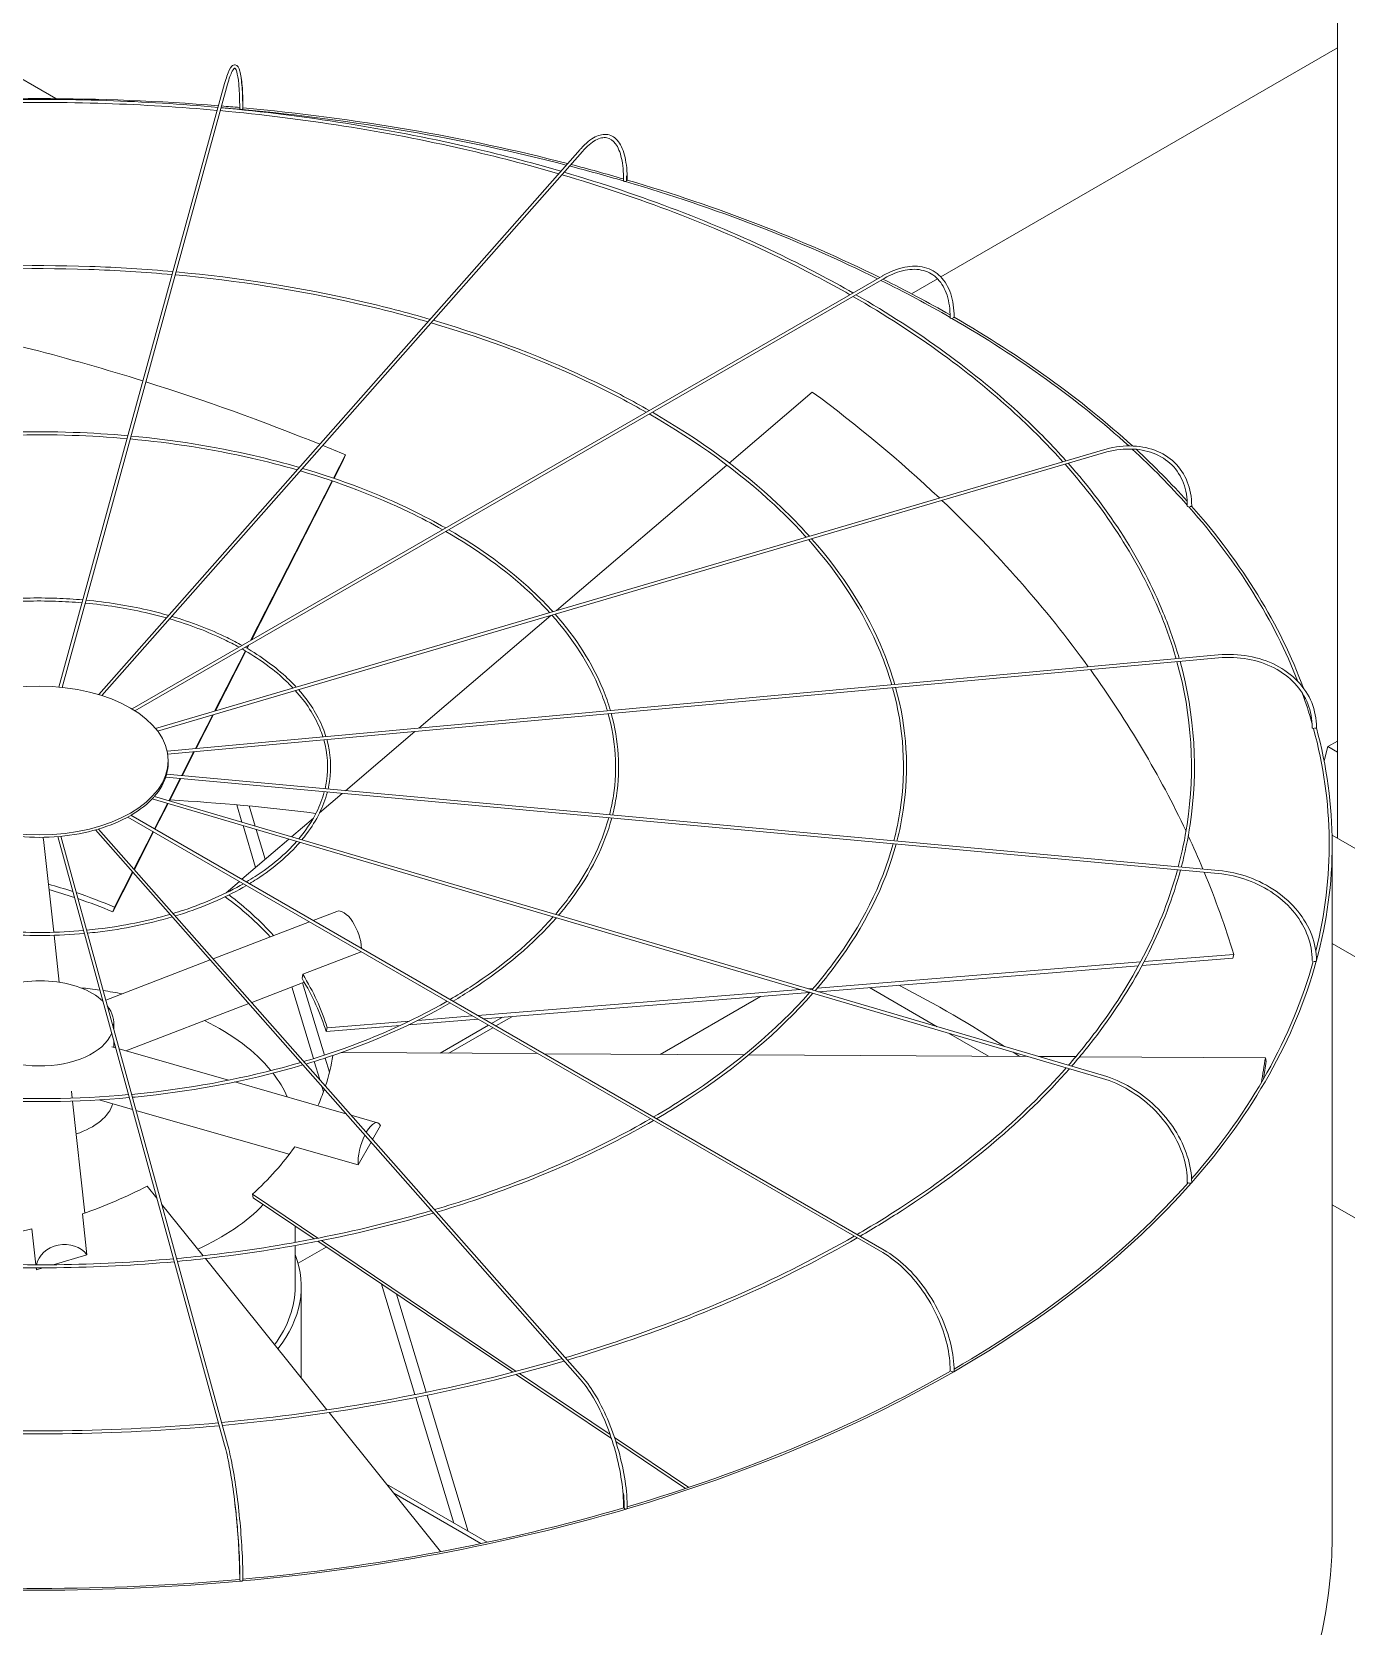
# Model space of a CAD drawing. Header units: millimetres. Extents: x -312439 to 477422, y -331570 to 212570.
# Drawn here: x 397637.7 to 397904.4, y 93885.8 to 94209.4 of the extents above; entities that cross this region are included whole.
import ezdxf

# ---------------------------------------------------------------- set-up
doc = ezdxf.new("R2010")
doc.units = ezdxf.units.MM

msp = doc.modelspace()

# ---------------------------------------------------------------- linework, layer by layer
at = {"color": 0, "linetype": 'Continuous', "lineweight": 0, "extrusion": (8.40036e-17, 0.816497, 0.57735)}
for p, q in [((397642.598, 94195.853), (397396.663, 94337.843)), ((397902.63, 94326.055), (397902.63, 94045.723)), ((397822.132, 94159.679), (397902.63, 94206.155)), ((397676.841, 94198.945), (397643.22, 94076.388)), ((397643.839, 94076.328), (397677.432, 94198.783)), ((397748.981, 94185.547), (397651.299, 94074.862)), ((397651.94, 94074.663), (397749.44, 94185.141)), ((397658.05, 94071.951), (397810.367, 94159.892)), ((397658.641, 94071.585), (397810.673, 94159.361)), ((397816.198, 94156.254), (397821.474, 94159.3)), ((397796.077, 94136.289), (397779.218, 94121.885)), ((397662.811, 94067.993), (397854.977, 94124.523)), ((397663.22, 94067.474), (397855.15, 94123.936)), ((397698.928, 94118.808), (397701.347, 94123.549)), ((397700.976, 94122.582), (397699.033, 94118.772)), ((397700.976, 94122.582), (397701.347, 94123.549)), ((397778.742, 94121.477), (397744.147, 94091.92)), ((397682.112, 94085.844), (397698.647, 94118.257)), ((397698.752, 94118.221), (397682.286, 94085.944)), ((397743.007, 94090.946), (397716.257, 94068.091)), ((397665.155, 94063.418), (397878.454, 94082.923)), ((397674.806, 94071.521), (397681.046, 94083.754)), ((397681.14, 94083.698), (397674.95, 94071.564)), ((397681.325, 94084.3), (397681.601, 94084.841)), ((397681.775, 94084.942), (397681.419, 94084.245)), ((397665.269, 94062.813), (397878.51, 94082.313)), ((397670.942, 94063.947), (397674.422, 94070.77)), ((397674.567, 94070.813), (397671.071, 94063.959)), ((397715.451, 94067.402), (397701.367, 94055.368)), ((397899.922, 94061.46), (397900.695, 94064.304)), ((397902.63, 94065.421), (397900.695, 94064.304)), ((397900.695, 94064.304), (397902.63, 94063.187)), ((397665.372, 94060.979), (397665.372, 94061.479)), ((397668.116, 94058.408), (397670.613, 94063.302)), ((397670.741, 94063.314), (397668.234, 94058.398)), ((397664.888, 94058.089), (397878.454, 94038.559)), ((397665.068, 94058.687), (397878.51, 94039.169)), ((397665.525, 94053.329), (397667.817, 94057.821)), ((397667.934, 94057.81), (397665.632, 94053.298)), ((397855.15, 93997.546), (397662.581, 94054.196)), ((397700.716, 94054.812), (397696.11, 94050.877)), ((397662.121, 94053.692), (397854.977, 93996.959)), ((397662.606, 94047.607), (397665.242, 94052.774)), ((397665.349, 94052.743), (397662.701, 94047.552)), ((397679.288, 94052.5), (397680.356, 94048.967)), ((397683.03, 94048.18), (397681.795, 94052.27)), ((397748.981, 93935.936), (397650.613, 94047.398)), ((397749.44, 93936.341), (397651.264, 94047.586)), ((397657.2, 94050.021), (397810.367, 93961.59)), ((397657.819, 94050.371), (397810.673, 93962.121)), ((397680.567, 94048.266), (397683.129, 94039.786)), ((397685.066, 94041.441), (397683.242, 94047.479)), ((397694.848, 94049.799), (397690.412, 94046.008)), ((397640.058, 94045.465), (397642.153, 94026.632)), ((397676.841, 93922.537), (397642.958, 94046.048)), ((397643.578, 94046.104), (397677.432, 93922.699)), ((397658.444, 94039.449), (397662.328, 94047.061)), ((397662.422, 94047.006), (397658.522, 94039.361)), ((397689.856, 94045.533), (397680.316, 94037.382)), ((398137.294, 93910.239), (397901.559, 94046.341)), ((397901.579, 93903.728), (397901.579, 94044.468)), ((397658.223, 94038.774), (397654.141, 94030.772)), ((397654.511, 94031.739), (397658.145, 94038.862)), ((397677.104, 94034.598), (397677.118, 94034.65)), ((397679.822, 94036.96), (397677.118, 94034.65)), ((397654.141, 94030.772), (397654.511, 94031.739)), ((397694.049, 94028.746), (397674.52, 94021.234)), ((397699.578, 94030.873), (397694.785, 94029.029)), ((397642.22, 94026.021), (397643.282, 94016.476)), ((397692.684, 94018.097), (397704.573, 94022.67)), ((397881.391, 94021.362), (397862.983, 94019.873)), ((397863.406, 94020.665), (397881.597, 94022.136)), ((397881.391, 94021.362), (397881.597, 94022.136)), ((397901.579, 94024.327), (398092.892, 93913.872)), ((397673.91, 94021), (397652.703, 94012.842)), ((397797.121, 94015.304), (397862.681, 94020.606)), ((397862.254, 94019.814), (397797.312, 94014.561)), ((397692.982, 94016.491), (397682.324, 94012.391)), ((397690.458, 94015.52), (397694.853, 94000.972)), ((397697.075, 94001.683), (397692.642, 94016.36)), ((397728.211, 94009.73), (397793.588, 94015.018)), ((397795.291, 94015.156), (397796.254, 94015.234)), ((397821.45, 94007.46), (397807.696, 94015.401)), ((397681.714, 94012.157), (397656.765, 94002.56)), ((397795.543, 94014.418), (397729.363, 94009.065)), ((397785.583, 94013.612), (397765.202, 94001.845)), ((397697.64, 94007.257), (397714.355, 94008.609)), ((397728.289, 94008.978), (397714.158, 94007.835)), ((397716.018, 94008.744), (397727.137, 94009.643)), ((397733.207, 94009.376), (397731.016, 94008.111)), ((397731.882, 94007.611), (397735.221, 94009.539)), ((397654.329, 94008.132), (397654.329, 94006.914)), ((397712.421, 94007.695), (397697.434, 94006.483)), ((397697.434, 94006.483), (397697.64, 94007.257)), ((397730.403, 94007.757), (397720.593, 94002.093)), ((397722.308, 94002.084), (397731.269, 94007.257)), ((397823.704, 94006.159), (397831.817, 94001.475)), ((397654.729, 94003.141), (397653.939, 94003.367)), ((397654.329, 94004.599), (397654.329, 94003.255)), ((397677.637, 93996.597), (397655.418, 94002.944)), ((397740.405, 94001.983), (397700.508, 94002.205)), ((397782.263, 94001.75), (397741.641, 94001.976)), ((397695.03, 94000.386), (397696.128, 93996.749)), ((397698.114, 93998.246), (397697.252, 94001.097)), ((397839.777, 94001.43), (397783.224, 94001.745)), ((397849.549, 94001.376), (397841.989, 94001.418)), ((397888.01, 94001.162), (397850.344, 94001.372)), ((397888.174, 94000.401), (397888.01, 94001.162)), ((397701.449, 93989.794), (397678.914, 93996.232)), ((397645.896, 93992.967), (397645.74, 93994.371)), ((397648.491, 93969.622), (397645.964, 93992.357)), ((397658.151, 93990.666), (397651.356, 93992.607)), ((397696.553, 93995.342), (397696.89, 93994.228)), ((397689.962, 93981.578), (397658.841, 93990.469)), ((397707.87, 93987.96), (397702.541, 93989.482)), ((397708.465, 93987.398), (397706.861, 93984.587)), ((397703.909, 93979.414), (397691.058, 93983.086)), ((397706.541, 93984.025), (397703.909, 93979.414)), ((397663.089, 93972.667), (397661.133, 93975.107)), ((397682.647, 93972.692), (397682.482, 93973.453)), ((397682.482, 93973.453), (397695.766, 93964.526)), ((397672.478, 93960.96), (397664.054, 93971.463)), ((397695.016, 93964.379), (397682.647, 93972.692)), ((398020.189, 93902.841), (397901.579, 93971.32)), ((397637.727, 93966.393), (397638.535, 93959.127)), ((397648.898, 93961.179), (397647.98, 93969.44)), ((397691.154, 93963.66), (397691.154, 93966.975)), ((397735.289, 93937.316), (397695.736, 93963.896)), ((397696.484, 93964.043), (397735.986, 93937.498)), ((397642.035, 93959.139), (397648.898, 93961.179)), ((397697.571, 93929.672), (397672.932, 93960.394)), ((397691.154, 93954.69), (397691.154, 93963.038)), ((397697.462, 93962.736), (397691.739, 93959.431)), ((397638.603, 93958.514), (397638.646, 93958.132)), ((397638.646, 93958.132), (397639.934, 93958.515)), ((397692.378, 93936.147), (397692.378, 93954.69)), ((397708.679, 93955.197), (397715.452, 93932.774)), ((397717.749, 93933.239), (397711.737, 93953.142)), ((397755.334, 93923.845), (397735.967, 93936.86)), ((397736.663, 93937.042), (397755.045, 93924.689)), ((397715.63, 93932.185), (397723.326, 93906.709)), ((397726.278, 93905.004), (397717.927, 93932.65)), ((397720.644, 93900.903), (397698.015, 93929.119)), ((397755.933, 93924.093), (397771.024, 93913.951)), ((397770.379, 93913.735), (397756.206, 93923.259)), ((397730.092, 93902.802), (397709.66, 93914.599)), ((397711.154, 93912.736), (397728.825, 93902.534))]:
    msp.add_line(p, q, dxfattribs=at)
at = {"color": 0, "linetype": 'Continuous', "lineweight": 0}
for centre, major_axis, ratio, start_param, end_param in [((397639.354, 94044.468), (-262.225, 0), 0.5773503, 4.5737285, 4.8518651), ((397639.354, 94044.468), (-261.613, 0), 0.5773503, 4.556469, 4.5713736), ((397639.354, 94044.468), (-262.225, 0), 0.5773503, 4.5571855, 4.5713361), ((397680.195, 94193.801), (0.306, -0.001), 0.5647458, 3.1415927, 4.5569919), ((397680.195, 94193.801), (0.306, -0.001), 0.5647458, 4.5569919, 6.1277883), ((397639.354, 94044.468), (-261.613, 0), 0.5773503, 4.2918428, 4.5551023), ((397680.242, 94193.975), (0.306, 0), 0.5773503, 5.7174869, 6.2831853), ((397639.354, 94044.468), (-262.225, 0), 0.5773503, 4.2917243, 4.5546375), ((397639.354, 94044.468), (-261.613, 0), 0.5773503, 4.242585, 4.2890574), ((397639.354, 94044.468), (-262.225, 0), 0.5773503, 4.2438111, 4.2889455), ((397758.085, 94179.189), (0.306, -0.003), 0.5659728, 3.1415927, 4.2460434), ((397758.085, 94179.189), (0.306, -0.003), 0.5659728, 4.2460434, 5.8168397), ((397639.354, 94044.468), (-261.613, 0), 0.5773503, 4.0051997, 4.2408431), ((397758.224, 94179.347), (0.306, 0), 0.5773503, 5.290332, 6.2831853), ((397639.354, 94044.468), (-262.225, 0), 0.5773503, 4.0050166, 4.2406095), ((397639.354, 94044.468), (-261.613, 0), 0.5773503, 3.9286416, 4.0018792), ((397639.354, 94044.468), (-262.225, 0), 0.5773503, 3.9309746, 4.001704), ((397824.342, 94151.396), (0.306, -0.004), 0.5683066, 3.1415927, 3.9346429), ((397824.342, 94151.396), (0.306, -0.004), 0.5683066, 3.9346429, 5.5054392), ((397639.354, 94044.468), (-261.613, 0), 0.5773503, 3.7066773, 3.9265771), ((397824.558, 94151.521), (-0.306, 0), 0.5773503, 1.8326303, 3.1415927), ((397639.354, 94044.468), (-262.225, 0), 0.5773503, 3.705131, 3.9265633), ((397639.724, 94002.752), (-236.033, 90.421), 0.5343599, 4.8289255, 5.0170065), ((397639.724, 94002.752), (-236.033, 90.421), 0.5343599, 4.6778989, 4.8264893), ((397639.559, 94002.56), (244.29, -64.884), 0.7560981, 0.9482496, 1.0897919), ((397639.724, 94002.752), (-236.033, 90.421), 0.5343599, 4.655659, 4.6753292), ((397639.354, 94044.468), (-261.613, 0), 0.5773503, 3.6151503, 3.7017035), ((397639.354, 94044.468), (-262.225, 0), 0.5773503, 3.6198551, 3.6998544), ((397639.559, 94002.56), (244.29, -64.884), 0.7560981, 0.7473423, 0.9452164), ((397872.48, 94113.143), (-0.306, 0.005), 0.5715189, 0, 0.4809344), ((397872.48, 94113.143), (-0.306, 0.005), 0.5715189, 0.4809344, 2.0517307), ((397639.354, 94044.468), (-261.613, 0), 0.5773503, 3.3623861, 3.6122993), ((397872.753, 94113.223), (-0.306, 0), 0.5773503, 1.5184711, 3.1415927), ((397639.354, 94044.468), (-262.225, 0), 0.5773503, 3.3525846, 3.6125039), ((397639.559, 94002.56), (244.29, -64.884), 0.7560981, 0.5676523, 0.7441319), ((397639.354, 94044.468), (-261.613, 0), 0.5773503, 3.3053341, 3.3466211), ((397897.788, 94068.173), (-0.306, 0.006), 0.5752952, 0, 0.1678974), ((397897.788, 94068.173), (-0.306, 0.006), 0.5752952, 0.1678974, 1.7386937), ((397639.354, 94044.468), (-261.613, 0), 0.5773503, 2.9976529, 3.2980059), ((397898.091, 94068.2), (-0.306, 0), 0.5773503, 1.2043118, 3.1415927), ((397639.354, 94044.468), (-262.225, 0), 0.5773503, 2.9856485, 3.2984345), ((397639.245, 94060.979), (-26.126, 0), 0.5773503, 2.9880814, 3.1415927), ((397639.245, 94060.979), (-26.126, 0), 0.5773503, 2.6739221, 2.9809447), ((397639.245, 94060.979), (-26.126, 0), 0.5773503, 2.3597628, 2.6667854), ((397639.354, 93903.228), (-261.613, 0), 0.5773503, 4.4965959, 4.611374), ((397639.245, 94060.979), (-26.126, 0), 0.5773503, 1.7314443, 2.0384669), ((397639.245, 94060.979), (-26.126, 0), 0.5773503, 2.0456036, 2.3526262), ((397639.245, 94060.979), (-26.126, 0), 0.5773503, 1.417285, 1.7243076), ((397634.565, 94044.854), (-5.494, -0.611), 0.8148193, 3.1415927, 3.239858), ((397639.559, 94002.56), (244.29, -64.884), 0.7560981, 0.5274276, 0.562586), ((397639.559, 94002.56), (244.29, -64.884), 0.7560981, 0.4379774, 0.5241031), ((397639.724, 94002.752), (56.639, -21.698), 0.5343599, 1.6636456, 1.7494756), ((397639.354, 94001.785), (-56.639, 21.698), 0.5343599, 4.7930664, 4.8825345), ((397639.724, 94002.752), (56.639, -21.698), 0.5343599, 1.5140664, 1.6514841), ((397639.559, 94002.56), (58.621, -15.57), 0.7560981, 1.0889957, 1.0897919), ((397639.354, 94001.785), (-56.639, 21.698), 0.5343599, 4.655659, 4.78086), ((397639.354, 94001.785), (58.621, -15.57), 0.7560981, 0.8715668, 1.0888975), ((397639.559, 94002.56), (58.621, -15.57), 0.7560981, 0.8588781, 1.0770864), ((397701.563, 94025.714), (-1.984, 5.159), 0.4527097, 4.0715694, 6.2831853), ((397639.354, 94044.468), (-261.613, 0), 0.5773503, 2.6753447, 2.9836943), ((397639.354, 94044.468), (-262.225, 0), 0.5773503, 2.6707914, 2.9843582), ((397897.788, 94020.889), (-0.306, 0.006), 0.5792658, 0, 1.4246091), ((397898.091, 94020.861), (-0.306, 0), 0.5773503, 0.8901525, 3.1415927), ((397639.354, 94008.132), (-14.976, 0), 0.5773503, 3.6916997, 5.4977871), ((397639.354, 93985.82), (-51.8, 0), 0.5773503, 4.4755897, 4.5522282), ((397639.354, 94001.785), (58.621, -15.57), 0.7560981, 0.4379774, 0.6726233), ((397639.559, 94002.56), (58.621, -15.57), 0.7560981, 0.4379774, 0.6748983), ((397639.354, 93903.228), (-261.613, 0), 0.5773503, 3.867145, 3.9833748), ((397639.354, 93985.82), (-51.8, 0), 0.5773503, 4.3841689, 4.46244), ((397639.354, 94008.132), (-14.976, 0), 0.5773503, 3.0357663, 3.5615783), ((397639.354, 93985.82), (-51.8, 0), 0.5773503, 3.5810046, 4.0125195), ((397639.354, 94008.132), (-14.976, 0), 0.5773503, 0.1968015, 2.9056449), ((397639.354, 93903.228), (-261.613, 0), 0.5773503, 3.8494737, 3.8569689), ((397639.189, 94002.546), (59.282, 12.821), 0.7719474, 5.8595474, 5.99043), ((397639.189, 94002.546), (247.048, 53.431), 0.7719474, 5.9775334, 6.0030301), ((397639.354, 94001.785), (247.048, 53.431), 0.7719474, 5.9850347, 6.0030301), ((397639.354, 93985.82), (-51.8, 0), 0.5773503, 3.3906549, 3.5616615), ((397639.189, 94002.546), (59.282, 12.821), 0.7719474, 5.7736505, 5.8452628), ((397639.354, 93993.225), (-14.976, 0), 0.5773503, 2.0838772, 2.9778132), ((397706.352, 93982.645), (1.518, 5.315), 0.3621096, 5.9116388, 7.2697762), ((397639.189, 94002.546), (59.282, 12.821), 0.7719474, 5.3512156, 5.5881365), ((397706.352, 93982.645), (1.518, 5.315), 0.3621096, 1.1204156, 2.3231422), ((397638.983, 94002.724), (-56.425, -22.248), 0.5660586, 1.5074553, 1.7443762), ((397639.354, 94044.468), (-262.225, 0), 0.5773503, 2.0421116, 2.6702774), ((397639.354, 94044.468), (-261.613, 0), 0.5773503, 2.358999, 2.669365), ((397872.48, 93975.919), (-0.306, 0.005), 0.5830421, 0, 1.1094484), ((397872.753, 93975.839), (-0.306, 0), 0.5773503, 0.5759933, 3.1415927), ((397639.354, 93985.82), (-51.8, 0), 0.5773503, 2.2375498, 2.6358707), ((397638.983, 94002.724), (-56.425, -22.248), 0.5660586, 1.0925617, 1.3294826), ((397644.142, 93958.716), (5.494, 0.611), 0.8148193, 0.440938, 2.9148909), ((397639.354, 93954.69), (-53.025, 0), 0.5773503, 2.7158894, 3.3569527), ((397644.142, 93958.716), (5.494, 0.611), 0.8148193, 3.0505707, 3.1356266), ((397639.354, 93954.69), (51.8, 0), 0.5773503, 5.8780508, 6.2831853), ((397639.354, 94044.468), (-261.613, 0), 0.5773503, 2.0437737, 2.355024), ((397824.342, 93937.665), (-0.306, 0.004), 0.5862544, 0, 0.7932918), ((397824.558, 93937.54), (-0.306, 0), 0.5773503, 0.261834, 3.1415927), ((397639.354, 94044.468), (-262.225, 0), 0.5773503, 1.7280308, 2.0415976), ((397639.354, 94044.468), (-261.613, 0), 0.5773503, 1.7289191, 2.0406845), ((397758.085, 93909.872), (-0.306, 0.003), 0.5885883, 0, 0.4763277), ((397758.224, 93909.715), (-0.306, 0), 0.5773503, 0, 3.1415927), ((397639.354, 93903.728), (262.225, 0), 0.5773503, 3.1415927, 5.4977871), ((397639.354, 93903.728), (262.225, 0), 0.5773503, 5.4977871, 6.2831853), ((397639.354, 94044.468), (-261.613, 0), 0.5773503, 1.41439, 1.726367), ((397680.195, 93895.261), (-0.306, 0.001), 0.5898153, 0, 0.1588369), ((397639.354, 94044.468), (-262.225, 0), 0.5773503, 1.4139544, 1.727034), ((397680.242, 93895.086), (-0.306, 0), 0.5773503, 0, 3.1415927)]:
    msp.add_ellipse(centre, major_axis=major_axis, ratio=ratio, start_param=start_param, end_param=end_param, dxfattribs=at)
msp.add_ellipse((397639.245, 94061.479), major_axis=(26.126, 0), ratio=0.5773503, dxfattribs=at)
for points, knots in [([(397680.549, 94193.975), (397680.549, 94195.679), (397680.497, 94197.196), (397680.294, 94199.714), (397680.145, 94200.714), (397679.743, 94202.136), (397679.518, 94202.651), (397678.732, 94202.766), (397678.484, 94202.619), (397677.933, 94202.033), (397677.625, 94201.379), (397677.146, 94199.997), (397676.993, 94199.499), (397676.841, 94198.945)], [4.712389, 4.712389, 4.712389, 4.712389, 5.0265482, 5.0265482, 5.3407075, 5.3407075, 5.6548668, 5.6548668, 5.8236028, 5.8236028, 6.1377621, 6.1377621, 6.2831853, 6.2831853, 6.2831853, 6.2831853]), ([(397677.432, 94198.783), (397677.75, 94199.944), (397678.07, 94200.835), (397678.626, 94201.916), (397678.875, 94202.066), (397678.902, 94202.066), (397679.106, 94201.917), (397679.459, 94200.752), (397679.603, 94199.902), (397679.814, 94197.659), (397679.876, 94196.229), (397679.889, 94194.34), (397679.889, 94194.073), (397679.888, 94193.802)], [0, 0, 0, 0, 0.3152669, 0.3152669, 0.6094726, 0.6094726, 0.9267406, 0.9267406, 1.2208373, 1.2208373, 1.5356304, 1.5356304, 1.5863402, 1.5863402, 1.5863402, 1.5863402]), ([(397680.167, 94200.111), (397680.176, 94200.051), (397680.185, 94199.989), (397680.337, 94198.902), (397680.431, 94197.598), (397680.494, 94195.361), (397680.503, 94194.601), (397680.501, 94193.8)], [1.10131175, 1.10131175, 1.10131175, 1.10131175, 1.12076762, 1.12076762, 1.43803566, 1.43803566, 1.5863026, 1.5863026, 1.5863026, 1.5863026]), ([(397675.503, 94194.065), (397668.008, 94194.743), (397660.456, 94195.211), (397636.228, 94196.026), (397619.47, 94195.556), (397602.988, 94194.065)], [5.342386, 5.342386, 5.342386, 5.342386, 5.43953692, 5.43953692, 5.65318828, 5.65318828, 5.65318828, 5.65318828]), ([(397675.338, 94193.465), (397667.82, 94194.143), (397660.244, 94194.609), (397636.126, 94195.408), (397619.503, 94194.939), (397603.153, 94193.465)], [5.34285963, 5.34285963, 5.34285963, 5.34285963, 5.44045758, 5.44045758, 5.65271466, 5.65271466, 5.65271466, 5.65271466]), ([(397744.617, 94180.602), (397738.34, 94182.431), (397731.919, 94184.097), (397709.469, 94189.231), (397692.862, 94191.858), (397675.958, 94193.409)], [5.03043397, 5.03043397, 5.03043397, 5.03043397, 5.12064091, 5.12064091, 5.34017784, 5.34017784, 5.34017784, 5.34017784]), ([(397745.065, 94181.11), (397738.777, 94182.948), (397732.346, 94184.622), (397709.807, 94189.796), (397693.114, 94192.445), (397676.122, 94194.009)], [5.02911205, 5.02911205, 5.02911205, 5.02911205, 5.11935362, 5.11935362, 5.33970837, 5.33970837, 5.33970837, 5.33970837]), ([(397758.53, 94179.347), (397758.53, 94181.062), (397758.379, 94182.611), (397757.783, 94185.237), (397757.338, 94186.315), (397756.157, 94187.9), (397755.408, 94188.406), (397753.768, 94188.69), (397752.909, 94188.517), (397751.095, 94187.597), (397750.131, 94186.811), (397749.107, 94185.688), (397749.044, 94185.618), (397748.981, 94185.547)], [4.712389, 4.712389, 4.712389, 4.712389, 5.0265482, 5.0265482, 5.3407075, 5.3407075, 5.6548668, 5.6548668, 5.9484515, 5.9484515, 6.2626108, 6.2626108, 6.2831853, 6.2831853, 6.2831853, 6.2831853]), ([(397749.44, 94185.141), (397750.354, 94186.177), (397751.262, 94186.943), (397752.945, 94187.865), (397753.711, 94188.021), (397755.052, 94187.786), (397755.65, 94187.392), (397756.677, 94185.994), (397757.093, 94184.989), (397757.645, 94182.486), (397757.785, 94180.995), (397757.779, 94179.288), (397757.779, 94179.24), (397757.778, 94179.192)], [0, 0, 0, 0, 0.3146448, 0.3146448, 0.6289116, 0.6289116, 0.9461796, 0.9461796, 1.2634477, 1.2634477, 1.5772832, 1.5772832, 1.5863402, 1.5863402, 1.5863402, 1.5863402]), ([(397803.718, 94156.053), (397799.115, 94158.682), (397794.323, 94161.2), (397775.825, 94170.14), (397761.002, 94175.792), (397745.267, 94180.412)], [4.71777189, 4.71777189, 4.71777189, 4.71777189, 4.80086127, 4.80086127, 5.02732174, 5.02732174, 5.02732174, 5.02732174]), ([(397804.332, 94156.407), (397799.717, 94159.053), (397794.913, 94161.587), (397776.363, 94170.583), (397761.497, 94176.27), (397745.714, 94180.919)], [4.71590946, 4.71590946, 4.71590946, 4.71590946, 4.79913358, 4.79913358, 5.02600568, 5.02600568, 5.02600568, 5.02600568]), ([(397758.382, 94180.201), (397758.387, 94179.997), (397758.39, 94179.79), (397758.392, 94179.451), (397758.392, 94179.32), (397758.391, 94179.188)], [7.805980691, 7.805980691, 7.805980691, 7.805980691, 7.845140151, 7.845140151, 7.869416781, 7.869416781, 7.869416781, 7.869416781]), ([(397666.36, 94160.737), (397660.776, 94161.24), (397655.15, 94161.588), (397637.033, 94162.199), (397624.479, 94161.85), (397612.131, 94160.737)], [5.34296141, 5.34296141, 5.34296141, 5.34296141, 5.43938168, 5.43938168, 5.65261288, 5.65261288, 5.65261288, 5.65261288]), ([(397666.195, 94160.137), (397660.588, 94160.64), (397654.939, 94160.986), (397636.93, 94161.581), (397624.512, 94161.233), (397612.296, 94160.137)], [5.34359392, 5.34359392, 5.34359392, 5.34359392, 5.44060854, 5.44060854, 5.65198037, 5.65198037, 5.65198037, 5.65198037]), ([(397718.532, 94151.045), (397713.869, 94152.405), (397709.101, 94153.645), (397692.25, 94157.516), (397679.727, 94159.505), (397666.979, 94160.681)], [5.03001504, 5.03001504, 5.03001504, 5.03001504, 5.11913743, 5.11913743, 5.33939405, 5.33939405, 5.33939405, 5.33939405]), ([(397824.865, 94151.521), (397824.865, 94153.247), (397824.628, 94154.842), (397823.695, 94157.621), (397822.996, 94158.805), (397821.198, 94160.625), (397820.099, 94161.261), (397817.631, 94161.912), (397816.265, 94161.929), (397813.4, 94161.36), (397811.901, 94160.772), (397810.393, 94159.907), (397810.38, 94159.899), (397810.367, 94159.892)], [3.1415927, 3.1415927, 3.1415927, 3.1415927, 3.4557519, 3.4557519, 3.7699112, 3.7699112, 4.0826965, 4.0826965, 4.3954482, 4.3954482, 4.7096075, 4.7096075, 4.712389, 4.712389, 4.712389, 4.712389]), ([(397810.673, 94159.361), (397812.111, 94160.191), (397813.542, 94160.752), (397816.242, 94161.287), (397817.508, 94161.262), (397819.76, 94160.648), (397820.746, 94160.061), (397822.369, 94158.367), (397823.005, 94157.259), (397823.85, 94154.611), (397824.058, 94153.074), (397824.036, 94151.4)], [1.5707963, 1.5707963, 1.5707963, 1.5707963, 1.8880644, 1.8880644, 2.2053324, 2.2053324, 2.5226004, 2.5226004, 2.8398685, 2.8398685, 3.1571365, 3.1571365, 3.1571365, 3.1571365]), ([(397718.084, 94150.537), (397713.431, 94151.889), (397708.673, 94153.12), (397691.912, 94156.951), (397679.475, 94158.918), (397666.815, 94160.081)], [5.03177949, 5.03177949, 5.03177949, 5.03177949, 5.12085286, 5.12085286, 5.34001919, 5.34001919, 5.34001919, 5.34001919]), ([(397846.91, 94122.15), (397844.173, 94125.203), (397841.234, 94128.196), (397828.553, 94140.031), (397817.195, 94148.299), (397804.332, 94155.7)], [4.40451603, 4.40451603, 4.40451603, 4.40451603, 4.48100319, 4.48100319, 4.71406654, 4.71406654, 4.71406654, 4.71406654]), ([(397847.56, 94122.341), (397844.828, 94125.403), (397841.894, 94128.405), (397829.204, 94140.3), (397817.828, 94148.614), (397804.945, 94156.054)], [4.40270972, 4.40270972, 4.40270972, 4.40270972, 4.47899466, 4.47899466, 4.71221436, 4.71221436, 4.71221436, 4.71221436]), ([(397763.008, 94132.549), (397759.604, 94134.496), (397756.062, 94136.362), (397742.202, 94143.088), (397731.036, 94147.361), (397719.181, 94150.855)], [4.71715813, 4.71715813, 4.71715813, 4.71715813, 4.79884427, 4.79884427, 5.02587671, 5.02587671, 5.02587671, 5.02587671]), ([(397762.394, 94132.194), (397759.001, 94134.125), (397755.472, 94135.976), (397741.664, 94142.645), (397730.541, 94146.884), (397718.734, 94150.348)], [4.7196458, 4.7196458, 4.7196458, 4.7196458, 4.80114658, 4.80114658, 5.02763075, 5.02763075, 5.02763075, 5.02763075]), ([(397794.842, 94106.833), (397792.832, 94109.064), (397790.677, 94111.252), (397781.21, 94120.08), (397772.676, 94126.287), (397763.009, 94131.843)], [4.40671458, 4.40671458, 4.40671458, 4.40671458, 4.48133637, 4.48133637, 4.71470569, 4.71470569, 4.71470569, 4.71470569]), ([(397795.494, 94107.025), (397793.487, 94109.264), (397791.337, 94111.46), (397781.862, 94120.35), (397773.309, 94126.602), (397763.622, 94132.196)], [4.40429576, 4.40429576, 4.40429576, 4.40429576, 4.47865981, 4.47865981, 4.7122362, 4.7122362, 4.7122362, 4.7122362]), ([(397657.22, 94127.42), (397653.546, 94127.749), (397649.846, 94127.977), (397637.836, 94128.384), (397629.486, 94128.155), (397621.271, 94127.42)], [5.34408303, 5.34408303, 5.34408303, 5.34408303, 5.43906993, 5.43906993, 5.65149126, 5.65149126, 5.65149126, 5.65149126]), ([(397657.055, 94126.82), (397653.358, 94127.149), (397649.634, 94127.375), (397637.734, 94127.766), (397629.519, 94127.538), (397621.435, 94126.82)], [5.34503474, 5.34503474, 5.34503474, 5.34503474, 5.44090812, 5.44090812, 5.65053954, 5.65053954, 5.65053954, 5.65053954]), ([(397691.559, 94120.481), (397688.528, 94121.356), (397685.431, 94122.154), (397674.356, 94124.682), (397666.09, 94125.989), (397657.675, 94126.764)], [5.03439168, 5.03439168, 5.03439168, 5.03439168, 5.12127422, 5.12127422, 5.3396756, 5.3396756, 5.3396756, 5.3396756]), ([(397692.007, 94120.989), (397688.966, 94121.872), (397685.858, 94122.679), (397674.694, 94125.247), (397666.342, 94126.576), (397657.839, 94127.364)], [5.03173968, 5.03173968, 5.03173968, 5.03173968, 5.11870396, 5.11870396, 5.33874043, 5.33874043, 5.33874043, 5.33874043]), ([(397873.06, 94113.223), (397873.06, 94114.955), (397872.76, 94116.605), (397871.584, 94119.575), (397870.708, 94120.894), (397868.467, 94123.061), (397867.104, 94123.909), (397864.032, 94125.05), (397862.326, 94125.344), (397858.737, 94125.357), (397856.856, 94125.076), (397854.977, 94124.523)], [4.712389, 4.712389, 4.712389, 4.712389, 5.0265482, 5.0265482, 5.3407075, 5.3407075, 5.6548668, 5.6548668, 5.969026, 5.969026, 6.2831853, 6.2831853, 6.2831853, 6.2831853]), ([(397870.532, 94082.198), (397869.646, 94085.317), (397868.571, 94088.418), (397862.999, 94102.008), (397856.503, 94112.218), (397848.01, 94121.835)], [4.08953528, 4.08953528, 4.08953528, 4.08953528, 4.15944113, 4.15944113, 4.39851052, 4.39851052, 4.39851052, 4.39851052]), ([(397855.15, 94123.936), (397856.966, 94124.47), (397858.779, 94124.737), (397862.213, 94124.714), (397863.835, 94124.424), (397866.727, 94123.324), (397867.998, 94122.514), (397870.072, 94120.456), (397870.877, 94119.207), (397871.942, 94116.384), (397872.202, 94114.809), (397872.174, 94113.148)], [0, 0, 0, 0, 0.317268, 0.317268, 0.6345361, 0.6345361, 0.9518041, 0.9518041, 1.2690722, 1.2690722, 1.5863402, 1.5863402, 1.5863402, 1.5863402]), ([(397721.079, 94108.341), (397718.894, 94109.576), (397716.625, 94110.761), (397707.505, 94115.16), (397700.085, 94117.985), (397692.209, 94120.292)], [4.72327264, 4.72327264, 4.72327264, 4.72327264, 4.80171455, 4.80171455, 5.02817129, 5.02817129, 5.02817129, 5.02817129]), ([(397721.694, 94108.696), (397719.497, 94109.947), (397717.215, 94111.147), (397708.043, 94115.603), (397700.58, 94118.462), (397692.656, 94120.799)], [4.71952861, 4.71952861, 4.71952861, 4.71952861, 4.7982649, 4.7982649, 5.02554265, 5.02554265, 5.02554265, 5.02554265]), ([(397869.911, 94082.141), (397869.024, 94085.25), (397867.947, 94088.341), (397862.369, 94101.878), (397855.867, 94112.054), (397847.361, 94121.644)], [4.09036759, 4.09036759, 4.09036759, 4.09036759, 4.16055829, 4.16055829, 4.40029723, 4.40029723, 4.40029723, 4.40029723]), ([(397742.782, 94091.518), (397741.496, 94092.93), (397740.123, 94094.316), (397733.871, 94100.139), (397728.162, 94104.283), (397721.696, 94107.99)], [4.41096312, 4.41096312, 4.41096312, 4.41096312, 4.4820009, 4.4820009, 4.71586354, 4.71586354, 4.71586354, 4.71586354]), ([(397743.435, 94091.71), (397742.152, 94093.131), (397740.784, 94094.525), (397734.522, 94100.408), (397728.795, 94104.597), (397722.309, 94108.344)], [4.40730528, 4.40730528, 4.40730528, 4.40730528, 4.47799052, 4.47799052, 4.71216027, 4.71216027, 4.71216027, 4.71216027]), ([(397812.2, 94076.864), (397811.545, 94079.126), (397810.757, 94081.375), (397806.592, 94091.474), (397801.699, 94099.121), (397795.295, 94106.328)], [4.09258463, 4.09258463, 4.09258463, 4.09258463, 4.16074385, 4.16074385, 4.40108815, 4.40108815, 4.40108815, 4.40108815]), ([(397812.821, 94076.921), (397812.168, 94079.193), (397811.382, 94081.452), (397807.222, 94091.604), (397802.334, 94099.286), (397795.944, 94106.519)], [4.09145544, 4.09145544, 4.09145544, 4.09145544, 4.15925512, 4.15925512, 4.39870409, 4.39870409, 4.39870409, 4.39870409]), ([(397648.08, 94094.103), (397646.317, 94094.257), (397644.542, 94094.365), (397638.64, 94094.569), (397634.493, 94094.46), (397630.411, 94094.103)], [5.34742678, 5.34742678, 5.34742678, 5.34742678, 5.43812478, 5.43812478, 5.64814751, 5.64814751, 5.64814751, 5.64814751]), ([(397647.915, 94093.503), (397646.129, 94093.657), (397644.33, 94093.763), (397638.538, 94093.951), (397634.526, 94093.844), (397630.575, 94093.503)], [5.34934775, 5.34934775, 5.34934775, 5.34934775, 5.44178794, 5.44178794, 5.64622654, 5.64622654, 5.64622654, 5.64622654]), ([(397665.033, 94090.424), (397663.625, 94090.822), (397662.188, 94091.188), (397656.801, 94092.413), (397652.705, 94093.061), (397648.535, 94093.447)], [5.04221465, 5.04221465, 5.04221465, 5.04221465, 5.12251796, 5.12251796, 5.33864709, 5.33864709, 5.33864709, 5.33864709]), ([(397665.482, 94090.933), (397664.063, 94091.34), (397662.616, 94091.713), (397657.139, 94092.978), (397652.957, 94093.648), (397648.7, 94094.047)], [5.03687901, 5.03687901, 5.03687901, 5.03687901, 5.11739529, 5.11739529, 5.33679188, 5.33679188, 5.33679188, 5.33679188]), ([(397679.761, 94084.486), (397678.786, 94085.025), (397677.778, 94085.545), (397673.347, 94087.675), (397669.63, 94089.085), (397665.684, 94090.237)], [4.73414686, 4.73414686, 4.73414686, 4.73414686, 4.80339703, 4.80339703, 5.02979007, 5.02979007, 5.02979007, 5.02979007]), ([(397680.379, 94084.843), (397679.391, 94085.398), (397678.369, 94085.932), (397673.885, 94088.118), (397670.125, 94089.563), (397666.132, 94090.744)], [4.72658474, 4.72658474, 4.72658474, 4.72658474, 4.79652126, 4.79652126, 5.0245472, 5.0245472, 5.0245472, 5.0245472]), ([(397754.491, 94071.587), (397754.069, 94073.005), (397753.569, 94074.416), (397750.817, 94081.079), (397747.535, 94086.194), (397743.237, 94091.013)], [4.09685918, 4.09685918, 4.09685918, 4.09685918, 4.16111414, 4.16111414, 4.40251946, 4.40251946, 4.40251946, 4.40251946]), ([(397755.112, 94071.644), (397754.692, 94073.072), (397754.194, 94074.493), (397751.447, 94081.209), (397748.171, 94086.358), (397743.886, 94091.204)], [4.09510983, 4.09510983, 4.09510983, 4.09510983, 4.15888353, 4.15888353, 4.39893942, 4.39893942, 4.39893942, 4.39893942]), ([(397690.716, 94076.202), (397690.158, 94076.796), (397689.569, 94077.38), (397686.531, 94080.197), (397683.649, 94082.278), (397680.382, 94084.138)], [4.42373247, 4.42373247, 4.42373247, 4.42373247, 4.48397953, 4.48397953, 4.71933502, 4.71933502, 4.71933502, 4.71933502]), ([(397691.373, 94076.395), (397690.817, 94076.997), (397690.231, 94077.589), (397687.182, 94080.467), (397684.282, 94082.593), (397680.996, 94084.492)], [4.41624247, 4.41624247, 4.41624247, 4.41624247, 4.47598634, 4.47598634, 4.71193426, 4.71193426, 4.71193426, 4.71193426]), ([(397898.397, 94068.2), (397898.397, 94069.937), (397898.064, 94071.644), (397896.765, 94074.831), (397895.8, 94076.308), (397893.335, 94078.887), (397891.837, 94079.988), (397888.457, 94081.709), (397886.576, 94082.329), (397882.614, 94083.031), (397880.534, 94083.113), (397878.454, 94082.923)], [4.712389, 4.712389, 4.712389, 4.712389, 5.0265482, 5.0265482, 5.3407075, 5.3407075, 5.6548668, 5.6548668, 5.969026, 5.969026, 6.2831853, 6.2831853, 6.2831853, 6.2831853]), ([(397870.343, 94039.916), (397871.098, 94042.772), (397871.695, 94045.642), (397873.796, 94059.52), (397873.106, 94070.636), (397870.08, 94081.542)], [3.77541609, 3.77541609, 3.77541609, 3.77541609, 3.83978539, 3.83978539, 4.08585643, 4.08585643, 4.08585643, 4.08585643]), ([(397870.961, 94039.86), (397871.715, 94042.723), (397872.31, 94045.6), (397874.407, 94059.516), (397873.718, 94070.666), (397870.7, 94081.598)], [3.77616248, 3.77616248, 3.77616248, 3.77616248, 3.84020832, 3.84020832, 4.08505688, 4.08505688, 4.08505688, 4.08505688]), ([(397878.51, 94082.313), (397880.525, 94082.497), (397882.54, 94082.415), (397886.363, 94081.726), (397888.172, 94081.121), (397891.403, 94079.45), (397892.825, 94078.385), (397895.144, 94075.906), (397896.041, 94074.493), (397897.226, 94071.454), (397897.513, 94069.83), (397897.482, 94068.179)], [6.2831853, 6.2831853, 6.2831853, 6.2831853, 6.6004533, 6.6004533, 6.9177214, 6.9177214, 7.2349894, 7.2349894, 7.5522575, 7.5522575, 7.8695255, 7.8695255, 7.8695255, 7.8695255]), ([(397696.775, 94066.309), (397696.591, 94066.885), (397696.38, 94067.458), (397695.041, 94070.683), (397693.371, 94073.266), (397691.178, 94075.699)], [4.10975269, 4.10975269, 4.10975269, 4.10975269, 4.16221832, 4.16221832, 4.40682155, 4.40682155, 4.40682155, 4.40682155]), ([(397697.399, 94066.366), (397697.216, 94066.952), (397697.006, 94067.534), (397695.671, 94070.814), (397694.007, 94073.431), (397691.828, 94075.89)], [4.10592526, 4.10592526, 4.10592526, 4.10592526, 4.15777238, 4.15777238, 4.39963811, 4.39963811, 4.39963811, 4.39963811]), ([(397812.638, 94045.193), (397813.18, 94047.267), (397813.609, 94049.35), (397815.179, 94059.709), (397814.656, 94068.066), (397812.37, 94076.265)], [3.77736844, 3.77736844, 3.77736844, 3.77736844, 3.83971259, 3.83971259, 4.08656564, 4.08656564, 4.08656564, 4.08656564]), ([(397813.256, 94045.136), (397813.796, 94047.217), (397814.224, 94049.308), (397815.79, 94059.705), (397815.268, 94068.096), (397812.99, 94076.321)], [3.77834287, 3.77834287, 3.77834287, 3.77834287, 3.84027623, 3.84027623, 4.08549455, 4.08549455, 4.08549455, 4.08549455]), ([(397754.93, 94050.47), (397755.259, 94051.765), (397755.523, 94053.065), (397756.561, 94059.906), (397756.206, 94065.5), (397754.664, 94070.988)], [3.78111281, 3.78111281, 3.78111281, 3.78111281, 3.83956511, 3.83956511, 4.08781837, 4.08781837, 4.08781837, 4.08781837]), ([(397755.547, 94050.414), (397755.875, 94051.716), (397756.138, 94053.023), (397757.172, 94059.901), (397756.818, 94065.53), (397755.284, 94071.044)], [3.78251471, 3.78251471, 3.78251471, 3.78251471, 3.8404098, 3.8404098, 4.0861992, 4.0861992, 4.0861992, 4.0861992]), ([(397697.216, 94055.748), (397697.337, 94056.263), (397697.437, 94056.781), (397697.944, 94060.102), (397697.756, 94062.933), (397696.957, 94065.711)], [3.79241111, 3.79241111, 3.79241111, 3.79241111, 3.83910744, 3.83910744, 4.09159713, 4.09159713, 4.09159713, 4.09159713]), ([(397697.832, 94055.691), (397697.952, 94056.214), (397698.052, 94056.739), (397698.554, 94060.097), (397698.368, 94062.963), (397697.577, 94065.768)], [3.79485754, 3.79485754, 3.79485754, 3.79485754, 3.8407928, 3.8407928, 4.08828416, 4.08828416, 4.08828416, 4.08828416]), ([(397691.884, 94045.575), (397692.265, 94046.027), (397692.628, 94046.484), (397694.938, 94049.569), (397696.315, 94052.333), (397697.065, 94055.146)], [3.47410339, 3.47410339, 3.47410339, 3.47410339, 3.51894345, 3.51894345, 3.77424927, 3.77424927, 3.77424927, 3.77424927]), ([(397692.524, 94045.387), (397692.868, 94045.801), (397693.197, 94046.22), (397695.515, 94049.334), (397696.923, 94052.181), (397697.684, 94055.09)], [3.48078418, 3.48078418, 3.48078418, 3.48078418, 3.52099532, 3.52099532, 3.77722211, 3.77722211, 3.77722211, 3.77722211]), ([(397743.946, 94030.26), (397744.892, 94031.357), (397745.786, 94032.468), (397750.518, 94038.797), (397753.26, 94044.28), (397754.772, 94049.869)], [3.46491265, 3.46491265, 3.46491265, 3.46491265, 3.51947788, 3.51947788, 3.77207122, 3.77207122, 3.77207122, 3.77207122]), ([(397744.59, 94030.07), (397745.497, 94031.13), (397746.355, 94032.204), (397751.096, 94038.562), (397753.869, 94044.129), (397755.391, 94049.813)], [3.46836695, 3.46836695, 3.46836695, 3.46836695, 3.52050672, 3.52050672, 3.77360482, 3.77360482, 3.77360482, 3.77360482]), ([(397681.26, 94036.838), (397681.855, 94037.192), (397682.438, 94037.553), (397686.339, 94040.084), (397689.183, 94042.493), (397691.445, 94045.066)], [3.15594616, 3.15594616, 3.15594616, 3.15594616, 3.1998122, 3.1998122, 3.45718678, 3.45718678, 3.45718678, 3.45718678]), ([(397681.867, 94036.487), (397682.371, 94036.792), (397682.867, 94037.101), (397686.812, 94039.663), (397689.759, 94042.177), (397692.092, 94044.876)], [3.16311142, 3.16311142, 3.16311142, 3.16311142, 3.20013863, 3.20013863, 3.46418527, 3.46418527, 3.46418527, 3.46418527]), ([(397796.005, 94014.946), (397797.518, 94016.686), (397798.944, 94018.452), (397806.098, 94028.025), (397810.205, 94036.228), (397812.478, 94044.593)], [3.46185589, 3.46185589, 3.46185589, 3.46185589, 3.51965328, 3.51965328, 3.77134922, 3.77134922, 3.77134922, 3.77134922]), ([(397796.651, 94014.756), (397798.123, 94016.46), (397799.513, 94018.188), (397806.676, 94027.79), (397810.814, 94036.076), (397813.098, 94044.536)], [3.46418406, 3.46418406, 3.46418406, 3.46418406, 3.52033986, 3.52033986, 3.7723822, 3.7723822, 3.7723822, 3.7723822]), ([(397848.055, 93999.634), (397850.139, 94002.021), (397852.099, 94004.444), (397861.675, 94017.26), (397867.146, 94028.18), (397870.182, 94039.316)], [3.46025293, 3.46025293, 3.46025293, 3.46025293, 3.51974047, 3.51974047, 3.77090484, 3.77090484, 3.77090484, 3.77090484]), ([(397848.702, 93999.443), (397850.745, 94001.794), (397852.669, 94004.18), (397862.253, 94017.025), (397867.755, 94028.028), (397870.801, 94039.259)], [3.4620089, 3.4620089, 3.4620089, 3.4620089, 3.52025567, 3.52025567, 3.77168417, 3.77168417, 3.77168417, 3.77168417]), ([(397878.454, 94038.559), (397880.47, 94038.375), (397882.486, 94037.924), (397886.317, 94036.534), (397888.131, 94035.595), (397891.375, 94033.325), (397892.804, 94031.994), (397895.135, 94029.076), (397896.036, 94027.489), (397897.225, 94024.221), (397897.513, 94022.54), (397897.482, 94020.895)], [0, 0, 0, 0, 0.317268, 0.317268, 0.6345361, 0.6345361, 0.9518041, 0.9518041, 1.2690722, 1.2690722, 1.5863402, 1.5863402, 1.5863402, 1.5863402]), ([(397898.397, 94020.861), (397898.397, 94022.597), (397898.064, 94024.362), (397896.771, 94027.772), (397895.81, 94029.418), (397893.357, 94032.432), (397891.866, 94033.801), (397888.498, 94036.132), (397886.623, 94037.093), (397882.668, 94038.517), (397880.589, 94038.979), (397878.51, 94039.169)], [4.712389, 4.712389, 4.712389, 4.712389, 5.0265482, 5.0265482, 5.3407075, 5.3407075, 5.6548668, 5.6548668, 5.969026, 5.969026, 6.2831853, 6.2831853, 6.2831853, 6.2831853]), ([(397666.396, 94030.44), (397667.136, 94030.663), (397667.868, 94030.895), (397672.993, 94032.607), (397677.059, 94034.41), (397680.651, 94036.482)], [2.837842, 2.837842, 2.837842, 2.837842, 2.88061564, 2.88061564, 3.14113288, 3.14113288, 3.14113288, 3.14113288]), ([(397666.841, 94029.935), (397667.473, 94030.128), (397668.099, 94030.328), (397673.307, 94032.062), (397677.538, 94033.948), (397681.263, 94036.129)], [2.84298262, 2.84298262, 2.84298262, 2.84298262, 2.8793398, 2.8793398, 3.14846238, 3.14846238, 3.14846238, 3.14846238]), ([(397648.807, 94027.044), (397649.602, 94027.12), (397650.395, 94027.205), (397656.236, 94027.906), (397661.148, 94028.901), (397665.748, 94030.247)], [2.52003494, 2.52003494, 2.52003494, 2.52003494, 2.56128493, 2.56128493, 2.82541727, 2.82541727, 2.82541727, 2.82541727]), ([(397648.972, 94026.444), (397649.685, 94026.513), (397650.397, 94026.59), (397656.344, 94027.294), (397661.436, 94028.329), (397666.196, 94029.74)], [2.52186126, 2.52186126, 2.52186126, 2.52186126, 2.55867334, 2.55867334, 2.83065097, 2.83065097, 2.83065097, 2.83065097]), ([(397722.575, 94012.984), (397723.974, 94013.804), (397725.336, 94014.644), (397733.304, 94019.814), (397738.979, 94024.617), (397743.503, 94029.752)], [3.14877196, 3.14877196, 3.14877196, 3.14877196, 3.19991213, 3.19991213, 3.45646828, 3.45646828, 3.45646828, 3.45646828]), ([(397723.185, 94012.632), (397724.491, 94013.403), (397725.765, 94014.192), (397733.777, 94019.392), (397739.556, 94024.301), (397744.15, 94029.561)], [3.15241617, 3.15241617, 3.15241617, 3.15241617, 3.2000755, 3.2000755, 3.46000178, 3.46000178, 3.46000178, 3.46000178]), ([(397630.138, 94026.386), (397630.854, 94026.322), (397631.572, 94026.265), (397637.626, 94025.85), (397643.045, 94025.907), (397648.352, 94026.386)], [2.20116261, 2.20116261, 2.20116261, 2.20116261, 2.23802396, 2.23802396, 2.51122637, 2.51122637, 2.51122637, 2.51122637]), ([(397630.303, 94026.986), (397631.054, 94026.92), (397631.807, 94026.861), (397637.753, 94026.467), (397643.024, 94026.526), (397648.188, 94026.986)], [2.2030547, 2.2030547, 2.2030547, 2.2030547, 2.24193573, 2.24193573, 2.50933428, 2.50933428, 2.50933428, 2.50933428]), ([(397692.541, 94017.221), (397692.599, 94017.441), (397692.644, 94017.693), (397692.677, 94018.012), (397692.681, 94018.054), (397692.684, 94018.097)], [27.2141577, 27.2141577, 27.2141577, 27.2141577, 28.9150445, 28.9150445, 29.1719106, 29.1719106, 29.1719106, 29.1719106]), ([(397692.921, 94000.383), (397694.573, 94000.876), (397696.205, 94001.391), (397706.628, 94004.869), (397714.77, 94008.478), (397721.965, 94012.629)], [2.8326444, 2.8326444, 2.8326444, 2.8326444, 2.88031456, 2.88031456, 3.14136267, 3.14136267, 3.14136267, 3.14136267]), ([(397693.367, 93999.877), (397694.911, 94000.34), (397696.437, 94000.823), (397706.942, 94004.324), (397715.249, 94008.016), (397722.577, 94012.276)], [2.83524734, 2.83524734, 2.83524734, 2.83524734, 2.87967423, 2.87967423, 3.14504801, 3.14504801, 3.14504801, 3.14504801]), ([(397763.889, 93989.132), (397766.092, 93990.416), (397768.235, 93991.734), (397780.269, 93999.544), (397788.776, 94006.741), (397795.56, 94014.438)], [3.14637947, 3.14637947, 3.14637947, 3.14637947, 3.19994276, 3.19994276, 3.45622926, 3.45622926, 3.45622926, 3.45622926]), ([(397764.499, 93988.779), (397766.609, 93990.015), (397768.664, 93991.282), (397780.742, 93999.122), (397789.353, 94006.424), (397796.208, 94014.247)], [3.14882268, 3.14882268, 3.14882268, 3.14882268, 3.20005174, 3.20005174, 3.4585926, 3.4585926, 3.4585926, 3.4585926]), ([(397657.947, 93993.726), (397659.641, 93993.885), (397661.329, 93994.065), (397673.163, 93995.481), (397683.033, 93997.48), (397692.273, 94000.192)], [2.51666009, 2.51666009, 2.51666009, 2.51666009, 2.56064993, 2.56064993, 2.826424, 2.826424, 2.826424, 2.826424]), ([(397658.111, 93993.127), (397659.724, 93993.278), (397661.332, 93993.449), (397673.27, 93994.869), (397683.32, 93996.909), (397692.72, 93999.685)], [2.517588, 2.517588, 2.517588, 2.517588, 2.55933958, 2.55933958, 2.82905034, 2.82905034, 2.82905034, 2.82905034]), ([(397805.192, 93965.285), (397808.203, 93967.035), (397811.13, 93968.833), (397827.229, 93979.282), (397838.565, 93988.87), (397847.61, 93999.126)], [3.14512292, 3.14512292, 3.14512292, 3.14512292, 3.19995757, 3.19995757, 3.45603404, 3.45603404, 3.45603404, 3.45603404]), ([(397805.804, 93964.932), (397808.72, 93966.634), (397811.559, 93968.381), (397827.703, 93978.861), (397839.143, 93988.554), (397848.258, 93998.936)], [3.14696065, 3.14696065, 3.14696065, 3.14696065, 3.20003933, 3.20003933, 3.45780979, 3.45780979, 3.45780979, 3.45780979]), ([(397854.977, 93996.959), (397856.793, 93996.425), (397858.612, 93995.623), (397862.071, 93993.565), (397863.71, 93992.309), (397866.643, 93989.467), (397867.937, 93987.883), (397870.047, 93984.547), (397870.864, 93982.796), (397871.942, 93979.306), (397872.202, 93977.568), (397872.174, 93975.924)], [6.2831853, 6.2831853, 6.2831853, 6.2831853, 6.6004533, 6.6004533, 6.9177214, 6.9177214, 7.2349894, 7.2349894, 7.5522575, 7.5522575, 7.8695255, 7.8695255, 7.8695255, 7.8695255]), ([(397873.06, 93975.839), (397873.06, 93977.571), (397872.76, 93979.386), (397871.598, 93983.006), (397870.735, 93984.812), (397868.53, 93988.241), (397867.189, 93989.864), (397864.158, 93992.774), (397862.469, 93994.06), (397858.904, 93996.17), (397857.029, 93996.994), (397855.15, 93997.546)], [4.712389, 4.712389, 4.712389, 4.712389, 5.0265482, 5.0265482, 5.3407075, 5.3407075, 5.6548668, 5.6548668, 5.969026, 5.969026, 6.2831853, 6.2831853, 6.2831853, 6.2831853]), ([(397620.999, 93993.07), (397622.501, 93992.933), (397624.009, 93992.813), (397636.139, 93991.989), (397646.929, 93992.11), (397657.492, 93993.07)], [2.20014358, 2.20014358, 2.20014358, 2.20014358, 2.23901367, 2.23901367, 2.5122454, 2.5122454, 2.5122454, 2.5122454]), ([(397621.163, 93993.67), (397622.701, 93993.531), (397624.243, 93993.41), (397636.266, 93992.606), (397646.907, 93992.729), (397657.328, 93993.67)], [2.20108803, 2.20108803, 2.20108803, 2.20108803, 2.24097619, 2.24097619, 2.51130095, 2.51130095, 2.51130095, 2.51130095]), ([(397719.446, 93970.327), (397722.01, 93971.088), (397724.542, 93971.886), (397740.263, 93977.131), (397752.481, 93982.546), (397763.278, 93988.777)], [2.8309089, 2.8309089, 2.8309089, 2.8309089, 2.8802112, 2.8802112, 3.14143931, 3.14143931, 3.14143931, 3.14143931]), ([(397719.893, 93969.821), (397722.348, 93970.553), (397724.774, 93971.318), (397740.577, 93976.586), (397752.96, 93982.084), (397763.89, 93988.424)], [2.8326515, 2.8326515, 2.8326515, 2.8326515, 2.87978381, 2.87978381, 3.14390081, 3.14390081, 3.14390081, 3.14390081]), ([(397667.087, 93960.41), (397669.68, 93960.65), (397672.264, 93960.924), (397690.089, 93963.056), (397704.917, 93966.059), (397718.798, 93970.136)], [2.51553267, 2.51553267, 2.51553267, 2.51553267, 2.56043494, 2.56043494, 2.82676017, 2.82676017, 2.82676017, 2.82676017]), ([(397667.251, 93959.81), (397669.763, 93960.044), (397672.266, 93960.309), (397690.196, 93962.444), (397705.204, 93965.488), (397719.245, 93969.629)], [2.51615458, 2.51615458, 2.51615458, 2.51615458, 2.55956039, 2.55956039, 2.82851318, 2.82851318, 2.82851318, 2.82851318]), ([(397745.963, 93940.281), (397749.442, 93941.311), (397752.876, 93942.391), (397773.894, 93949.403), (397790.184, 93956.622), (397804.581, 93964.931)], [2.83000203, 2.83000203, 2.83000203, 2.83000203, 2.88015896, 2.88015896, 3.14141755, 3.14141755, 3.14141755, 3.14141755]), ([(397746.41, 93939.775), (397749.78, 93940.776), (397753.108, 93941.824), (397774.208, 93948.858), (397790.663, 93956.16), (397805.193, 93964.577)], [2.83131179, 2.83131179, 2.83131179, 2.83131179, 2.87983823, 2.87983823, 3.14326557, 3.14326557, 3.14326557, 3.14326557]), ([(397612.023, 93960.353), (397614.347, 93960.142), (397616.679, 93959.958), (397634.779, 93958.745), (397650.791, 93958.931), (397666.467, 93960.353)], [2.20043103, 2.20043103, 2.20043103, 2.20043103, 2.24065263, 2.24065263, 2.51195795, 2.51195795, 2.51195795, 2.51195795]), ([(397810.367, 93961.59), (397811.804, 93960.76), (397813.247, 93959.661), (397815.994, 93957.034), (397817.297, 93955.507), (397819.63, 93952.177), (397820.66, 93950.375), (397822.34, 93946.681), (397822.991, 93944.788), (397823.85, 93941.105), (397824.058, 93939.316), (397824.036, 93937.669)], [1.5707963, 1.5707963, 1.5707963, 1.5707963, 1.8880644, 1.8880644, 2.2053324, 2.2053324, 2.5226004, 2.5226004, 2.8398685, 2.8398685, 3.1571365, 3.1571365, 3.1571365, 3.1571365]), ([(397824.865, 93937.54), (397824.865, 93939.266), (397824.628, 93941.121), (397823.71, 93944.916), (397823.027, 93946.855), (397821.283, 93950.634), (397820.222, 93952.472), (397817.821, 93955.872), (397816.483, 93957.433), (397813.656, 93960.126), (397812.167, 93961.258), (397810.673, 93962.121)], [3.1415927, 3.1415927, 3.1415927, 3.1415927, 3.4557519, 3.4557519, 3.7699112, 3.7699112, 4.0840704, 4.0840704, 4.3982297, 4.3982297, 4.712389, 4.712389, 4.712389, 4.712389]), ([(397611.859, 93959.753), (397614.148, 93959.544), (397616.444, 93959.362), (397634.652, 93958.128), (397650.812, 93958.313), (397666.632, 93959.753)], [2.19980176, 2.19980176, 2.19980176, 2.19980176, 2.23934285, 2.23934285, 2.51258722, 2.51258722, 2.51258722, 2.51258722]), ([(397676.224, 93927.104), (397679.716, 93927.427), (397683.197, 93927.795), (397707.012, 93930.642), (397726.795, 93934.649), (397745.315, 93940.09)], [2.51495522, 2.51495522, 2.51495522, 2.51495522, 2.56032682, 2.56032682, 2.8268898, 2.8268898, 2.8268898, 2.8268898]), ([(397676.388, 93926.504), (397679.8, 93926.82), (397683.199, 93927.18), (397707.119, 93930.03), (397727.083, 93934.078), (397745.762, 93939.583)], [2.51542291, 2.51542291, 2.51542291, 2.51542291, 2.55967055, 2.55967055, 2.82820543, 2.82820543, 2.82820543, 2.82820543]), ([(397748.981, 93935.936), (397749.895, 93934.9), (397750.815, 93933.595), (397752.576, 93930.569), (397753.416, 93928.845), (397754.921, 93925.159), (397755.586, 93923.198), (397756.673, 93919.238), (397757.095, 93917.239), (397757.654, 93913.407), (397757.791, 93911.574), (397757.779, 93909.904), (397757.778, 93909.89), (397757.778, 93909.875)], [6.2831853, 6.2831853, 6.2831853, 6.2831853, 6.5978301, 6.5978301, 6.9149527, 6.9149527, 7.2322207, 7.2322207, 7.5494887, 7.5494887, 7.8667568, 7.8667568, 7.8695255, 7.8695255, 7.8695255, 7.8695255]), ([(397758.53, 93909.715), (397758.53, 93911.43), (397758.379, 93913.311), (397757.792, 93917.227), (397757.355, 93919.262), (397756.239, 93923.289), (397755.56, 93925.281), (397754.023, 93929.03), (397753.166, 93930.787), (397751.354, 93933.899), (397750.401, 93935.252), (397749.44, 93936.341)], [4.712389, 4.712389, 4.712389, 4.712389, 5.0265482, 5.0265482, 5.3407075, 5.3407075, 5.6548668, 5.6548668, 5.969026, 5.969026, 6.2831853, 6.2831853, 6.2831853, 6.2831853]), ([(397602.722, 93926.447), (397605.797, 93926.167), (397608.881, 93925.922), (397633.164, 93924.279), (397654.693, 93924.527), (397675.769, 93926.447)], [2.19964371, 2.19964371, 2.19964371, 2.19964371, 2.23950729, 2.23950729, 2.51274527, 2.51274527, 2.51274527, 2.51274527]), ([(397602.887, 93927.047), (397605.996, 93926.765), (397609.116, 93926.518), (397633.291, 93924.896), (397654.672, 93925.145), (397675.604, 93927.047)], [2.20011555, 2.20011555, 2.20011555, 2.20011555, 2.24049017, 2.24049017, 2.51227343, 2.51227343, 2.51227343, 2.51227343]), ([(397676.841, 93922.537), (397677.16, 93921.376), (397677.48, 93919.946), (397678.09, 93916.68), (397678.381, 93914.843), (397678.901, 93910.954), (397679.131, 93908.903), (397679.507, 93904.794), (397679.653, 93902.736), (397679.846, 93898.818), (397679.893, 93896.959), (397679.888, 93895.283), (397679.888, 93895.272), (397679.888, 93895.262)], [0, 0, 0, 0, 0.3152669, 0.3152669, 0.6325349, 0.6325349, 0.949803, 0.949803, 1.267071, 1.267071, 1.584339, 1.584339, 1.5863402, 1.5863402, 1.5863402, 1.5863402]), ([(397680.549, 93895.086), (397680.549, 93896.79), (397680.497, 93898.68), (397680.296, 93902.65), (397680.146, 93904.73), (397679.763, 93908.879), (397679.529, 93910.947), (397679.002, 93914.87), (397678.708, 93916.724), (397678.087, 93920.04), (397677.76, 93921.502), (397677.432, 93922.699)], [4.712389, 4.712389, 4.712389, 4.712389, 5.0265482, 5.0265482, 5.3407075, 5.3407075, 5.6548668, 5.6548668, 5.969026, 5.969026, 6.2831853, 6.2831853, 6.2831853, 6.2831853]), ([(397679.936, 93895.086), (397679.936, 93896.778), (397679.885, 93898.658), (397679.684, 93902.61), (397679.535, 93904.682), (397679.22, 93908.097), (397679.078, 93909.444), (397678.921, 93910.759)], [4.71238898, 4.71238898, 4.71238898, 4.71238898, 5.02654825, 5.02654825, 5.34070751, 5.34070751, 5.54584713, 5.54584713, 5.54584713, 5.54584713])]:
    msp.add_open_spline(points, degree=3, knots=knots, dxfattribs=at)
msp.add_open_spline([(397757.917, 93909.715), (397757.917, 93910.655), (397757.871, 93911.649), (397757.78, 93912.682)], degree=3, dxfattribs=at)

doc.saveas('drawing.dxf')
